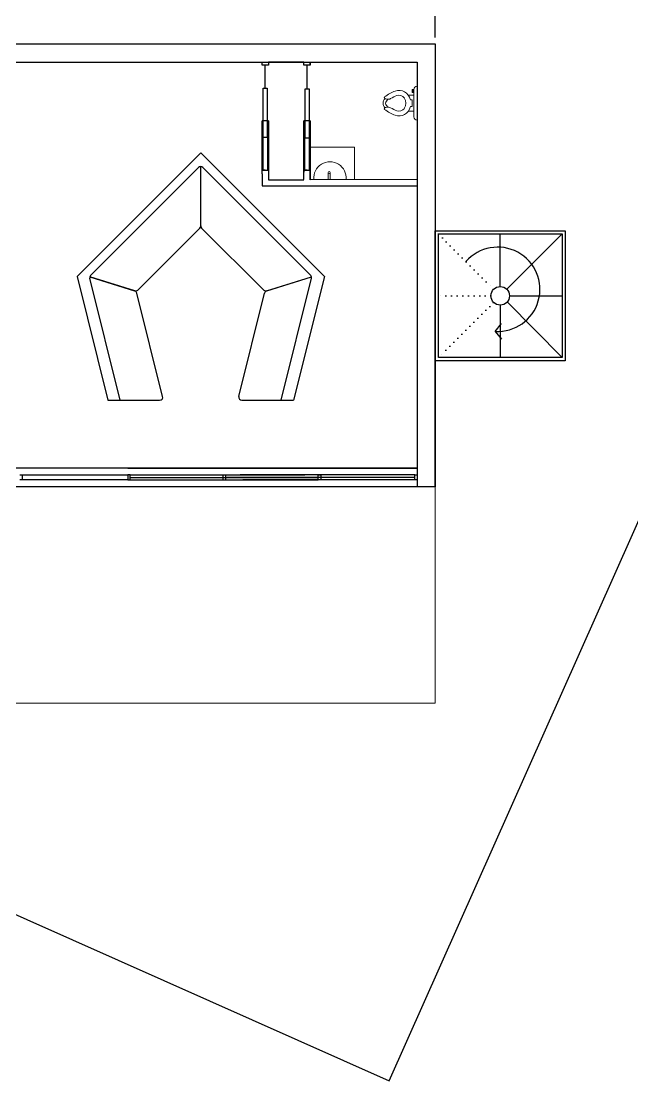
# Model space of a CAD drawing. Header units: inches. Extents: x -422522 to 22891, y -2973 to 414515.
# Drawn here: x 17679 to 18668, y 7134 to 8849 of the extents above; entities that cross this region are included whole.
import ezdxf

# ---------------------------------------------------------------- set-up
doc = ezdxf.new("R2010")
doc.units = ezdxf.units.IN
doc.header["$MEASUREMENT"] = 0
doc.linetypes.add('ACAD_ISO07W100', pattern=[3, 0, -3])
doc.layers.get('0').update_dxf_attribs({"lineweight": 25})
doc.layers.add('ARREDAMENTO', color=8, linetype='Continuous', lineweight=18)
doc.styles.add('ARCH', font='txt')
doc.styles.get("Standard").update_dxf_attribs({"font": 'Arial.ttf'})
doc.dimstyles.get("Standard").update_dxf_attribs({"dimtxt": 15, "dimasz": 10, "dimexe": 10, "dimexo": 10, "dimgap": 5, "dimtad": 2, "dimtih": 1, "dimtoh": 1, "dimdec": 0, "dimzin": 0, "dimdsep": 46, "dimtxsty": 'Standard', "dimblk": 'OBLIQUE', "dimblk1": 'OBLIQUE', "dimblk2": 'OBLIQUE', "dimcen": 0.09, "dimdle": 10, "dimadec": 0, "dimazin": 0, "dimtfac": 1, "dimtdec": 0, "dimtofl": 0, "dimtmove": 0, "dimatfit": 3, "dimldrblk": 'OBLIQUE', "dimfxl": 1, "dimtolj": 1, "dimtzin": 0, "dimarcsym": 0})

# ---------------------------------------------------------------- blocks, each defined once
blk = doc.blocks.new('15PTOI06')
for p, q in [((8, 8.5), (8, -8.5)), ((11.5, 5), (8, 5)), ((9, 2), (9.765178, 2)), ((9, -2), (9, 2)), ((23.431562, 2.5), (24.727861, 2.5)), ((24.931034, 1.327586), (24.062054, 2.5)), ((11.5, -5), (8, -5)), ((9, -6.5), (8.5, -6.5)), ((8.5, -6.5), (8.5, -8)), ((9.765178, -2), (9, -2)), ((9, -8.5), (9, -6.5)), ((23.431562, -2.5), (24.690476, -2.5)), ((24.931034, -1.327586), (24.062054, -2.5)), ((8.5, -8), (8, -8)), ((8, -8.5), (9, -8.5))]:
    blk.add_line(p, q)
for centre, radius, start, end in [((6, 8.5), 2, 0, 90), ((17.25, 0.65), 7.210062, 71.816347, 166.116636), ((12, -13.75), 22.534695, 51.265418, 70.559965), ((9.765178, 2.5), 0.5, 270, 346.116636), ((19.118098, 0), 6.118098, 147.797266, 212.202734), ((17.25, 0.65), 4.210062, 71.816347, 142.891702), ((12, -13.75), 19.534695, 57.937508, 70.559965), ((23.431562, 4.5), 2, 237.937508, 270), ((24.727861, 4.5), 2, 270, 314.939898), ((23.666667, 0), 1.833333, 313.602819, 46.397181), ((23.166667, 0), 3.833333, 313.602819, 46.397181), ((25.787408, 3.438228), 0.5, 314.939898, 51.265418), ((9.765178, -2.5), 0.5, 13.883364, 90), ((17.25, -0.65), 7.210062, 193.883364, 288.183653), ((17.25, -0.65), 4.210062, 217.108298, 288.183653), ((12, 13.75), 19.534695, 289.440035, 302.062492), ((12, 13.75), 22.534695, 289.440035, 308.665009), ((23.431562, -4.5), 2, 90, 122.062492), ((24.690476, -4.5), 2, 44.162471, 90), ((25.766527, -3.454957), 0.5, 308.665009, 44.162471), ((6, -8.5), 2, 270, 0)]:
    blk.add_arc(centre, radius, start, end)
at = {"style": 'ARCH'}
for tag, p, flags in [('ITEM', (0, -19.5), 3), ('ROOM_NUMBER', (0, -28.5), 1)]:
    blk.add_attdef(tag, p, '', height=6, dxfattribs=dict(at, flags=flags))
blk = doc.blocks.new('_Oblique')
at = {"color": 0, "linetype": 'ByBlock', "lineweight": -2}
blk.add_line((-0.5, -0.5), (0.5, 0.5), dxfattribs=at)
blk = doc.blocks.new('*D49')
at = {"color": 0, "lineweight": -2, "transparency": 16777216}
for p, q in [((17662.4, 8822.2), (17662.4, 8885.3)), ((18348.9, 8822.1), (18348.9, 8885.3)), ((17652.4, 8875.3), (18358.9, 8875.3))]:
    blk.add_line(p, q, dxfattribs=at)
at = {"layer": 'Defpoints', "color": 0, "transparency": 16777216}
for p in [(18348.9, 8875.3), (17662.4, 8812.2), (18348.9, 8812.1)]:
    blk.add_point(p, dxfattribs=at)
at = {"color": 0, "lineweight": -2, "transparency": 16777216, "xscale": 10, "yscale": 10, "zscale": 10, "rotation": 180}
blk.add_blockref('_Oblique', (17662.4, 8875.3), dxfattribs=at)
at = {"color": 0, "lineweight": -2, "transparency": 16777216, "xscale": 10, "yscale": 10, "zscale": 10}
blk.add_blockref('_Oblique', (18348.9, 8875.3), dxfattribs=at)
at = {"color": 0, "transparency": 16777216, "insert": (18005.6, 8887.9), "char_height": 15, "attachment_point": 5}
blk.add_mtext('\\A1;686', dxfattribs=at)

msp = doc.modelspace()

# ---------------------------------------------------------------- linework, layer by layer
for p, q in [((18069, 8777.4), (18069, 8782.3)), ((18069, 8782.2), (18136.6, 8782.2)), ((18079, 8777.4), (18069, 8777.4)), ((18073.8, 8740), (18074, 8777.4)), ((18136.6, 8782.2), (18079, 8782.2)), ((18079, 8782.2), (18079, 8777.4)), ((18129.4, 8782.3), (18319.6, 8782.3)), ((18146.6, 8777.5), (18136.6, 8777.5)), ((18141.5, 8739.3), (18141.5, 8777.5)), ((18146.6, 8782.3), (18146.6, 8777.5)), ((18146.6, 8782.3), (18146.6, 8777.5)), ((18146.6, 8777.5), (18146.6, 8782.3)), ((18146.6, 8782.3), (18319.6, 8782.3)), ((18079, 8687.4), (18069, 8687.4)), ((18069, 8601.8), (18069, 8687.4)), ((18078, 8687.4), (18070, 8687.4)), ((18070, 8687.4), (18070, 8607.4)), ((18078, 8607.4), (18078, 8687.4)), ((18079, 8687.4), (18079, 8592)), ((18136.6, 8687.5), (18136.6, 8662.3)), ((18146.6, 8687.5), (18136.6, 8687.5)), ((18136.6, 8684.4), (18136.6, 8604.4)), ((18145.6, 8687.5), (18137.6, 8687.5)), ((18137.6, 8687.5), (18137.6, 8607.5)), ((18145.6, 8607.5), (18145.6, 8687.5)), ((18146.6, 8687.5), (18146.6, 8684.4)), ((18146.6, 8687.5), (18146.6, 8592)), ((18146.6, 8592), (18146.6, 8687.5)), ((18146.6, 8662.3), (18146.6, 8672.3)), ((18146.6, 8654.5), (18146.6, 8602.1)), ((17769.6, 8435.4), (17969.6, 8635.4)), ((17969.6, 8635.4), (18169.6, 8435.4)), ((17791.6, 8437.4), (17966, 8611.8)), ((17969.6, 8517.4), (17969.6, 8613.3)), ((17969.6, 8517.4), (17969.6, 8613.3)), ((18147.6, 8437.4), (17973.1, 8611.8)), ((18074, 8607.4), (18070, 8607.4)), ((18070, 8607.4), (18078, 8607.4)), ((18141.6, 8607.5), (18137.6, 8607.5)), ((18137.6, 8607.5), (18145.6, 8607.5)), ((18069, 8601.8), (18069, 8582.2)), ((18079, 8592), (18136.6, 8592)), ((18069, 8582.2), (18319.6, 8582.2)), ((17867.7, 8413.5), (17968.1, 8513.9)), ((18071.4, 8413.5), (17971, 8513.9)), ((18353.9, 8504.3), (18553.9, 8504.3)), ((18353.9, 8304.3), (18353.9, 8504.3)), ((18453.9, 8419.3), (18453.9, 8504.3)), ((18464.5, 8414.9), (18553.9, 8504.3)), ((18553.9, 8504.3), (18553.9, 8304.3)), ((17769.6, 8435.4), (17819.6, 8235.4)), ((17790.3, 8435.1), (17862.7, 8412.3)), ((17862.9, 8412.2), (17790.3, 8435.1)), ((18076.2, 8412.2), (18148.9, 8435.1)), ((18076.5, 8412.3), (18148.9, 8435.1)), ((18169.6, 8435.4), (18119.6, 8235.4)), ((17839.6, 8235.4), (17790.2, 8432.6)), ((18099.6, 8235.4), (18148.9, 8432.6)), ((17908, 8241.6), (17866.2, 8408.6)), ((18031.1, 8241.6), (18072.9, 8408.6)), ((18468.9, 8404.3), (18553.9, 8404.3)), ((18453.9, 8389.3), (18453.9, 8304.3)), ((18465, 8394.3), (18553.9, 8304.3)), ((18446, 8346.8), (18456.2, 8359.5)), ((18446, 8346.8), (18456.2, 8334.1)), ((18553.9, 8304.3), (18353.9, 8304.3)), ((17819.6, 8235.4), (17839.6, 8235.4)), ((17839.6, 8235.4), (17903.2, 8235.4)), ((18036, 8235.4), (18099.6, 8235.4)), ((18099.6, 8235.4), (18119.6, 8235.4)), ((17851.7, 8125.5), (18319.6, 8125.5)), ((18319.6, 8125.5), (18319.6, 8095.4)), ((17677.3, 8114.6), (17681.3, 8114.6)), ((17681.3, 8106.6), (17681.3, 8114.6)), ((17681.3, 8114.6), (17851.7, 8114.5)), ((17855.7, 8114.5), (17851.7, 8114.5)), ((17851.7, 8114.5), (17851.7, 8106.5)), ((17855.7, 8110.5), (17855.7, 8114.5)), ((17855.7, 8114.5), (18138, 8114.5)), ((17855.7, 8106.5), (17855.7, 8110.5)), ((17855.7, 8110.5), (18159.3, 8110.5)), ((17855.7, 8110.5), (17855.7, 8110.3)), ((17855.7, 8110.3), (18157.7, 8110.3)), ((18005.7, 8106.5), (18005.7, 8114.5)), ((18005.7, 8114.5), (18009.7, 8114.5)), ((18009.7, 8114.5), (18009.7, 8106.5)), ((18315.6, 8110.5), (18011.9, 8110.5)), ((18315.6, 8110.3), (18013.6, 8110.3)), ((18315.6, 8114.5), (18033.3, 8114.5)), ((18159.7, 8106.5), (18159.7, 8114.5)), ((18159.7, 8114.5), (18163.7, 8114.5)), ((18163.7, 8114.5), (18163.7, 8106.5)), ((18315.6, 8110.5), (18315.6, 8114.5)), ((18315.6, 8114.5), (18319.6, 8114.5)), ((18315.6, 8106.5), (18315.6, 8110.5)), ((18315.6, 8110.5), (18315.6, 8110.3)), ((17681.3, 8106.6), (17677.3, 8106.6)), ((17851.7, 8106.5), (17681.3, 8106.6)), ((17851.7, 8106.5), (17855.7, 8106.5)), ((17855.7, 8106.5), (18133.3, 8106.5)), ((17855.7, 8106.5), (18005.7, 8106.5)), ((18009.7, 8106.5), (18159.7, 8106.5)), ((18315.6, 8106.5), (18037.9, 8106.5)), ((18319.6, 8106.5), (18315.6, 8106.5))]:
    msp.add_line(p, q)
at = {"linetype": 'ACAD_ISO07W100', "ltscale": 3}
for p, q in [((18353.9, 8504.3), (18443.2, 8414.8)), ((18438.9, 8404.3), (18353.9, 8404.3)), ((18443.3, 8393.7), (18353.9, 8304.3))]:
    msp.add_line(p, q, dxfattribs=at)
at = {"color": 1}
msp.add_line((18348.9, 8095.4), (18348.9, 8299.3), dxfattribs=at)
for points in [[(16447, 7948), (18274.1, 7134.5), (19087.6, 8961.6), (17260.5, 9775.1)], [(18077, 8740), (18077, 8660.2), (18070.6, 8660.2), (18070.6, 8740)], [(18144.7, 8739.3), (18144.7, 8659.5), (18138.3, 8659.5), (18138.3, 8739.3)]]:
    msp.add_lwpolyline(points, close=True)
for points in [[(17542.4, 8812.1), (18348.9, 8812.1), (18348.9, 8095.4), (17042.4, 8095.4), (17042.4, 8812.1), (17452.4, 8812.1)], [(17542.4, 8782.3), (18319.6, 8782.3), (18319.6, 8125.5), (17073.1, 8125.5), (17073.1, 8782.3), (17452.4, 8782.3)], [(18136.6, 8782.2), (18319.6, 8782.3), (18319.6, 8592.2), (18146.6, 8592)], [(18136.6, 8777.5), (18136.6, 8782.2)], [(18136.6, 8592.2), (18136.6, 8687.5)], [(18348.9, 8504.3), (18348.9, 8509.3), (18558.9, 8509.3), (18558.9, 8299.3), (18348.9, 8299.3), (18348.9, 8504.3)]]:
    msp.add_lwpolyline(points)
msp.add_circle((18453.9, 8404.3), 15)
for centre, radius, start, end in [((17969.6, 8608.3), 5, 45, 135), ((17964.6, 8517.4), 5, 315, 0), ((17974.6, 8517.4), 5, 180, 225), ((18449.9, 8414.8), 68.2, 266.7012, 138.9865), ((17795.1, 8433.8), 5, 135, 194.0362), ((18144, 8433.8), 5, 345.9638, 45), ((17864.2, 8417), 5, 252.4744, 315), ((17861.4, 8407.4), 5, 14.0362, 72.4744), ((18075, 8417), 5, 225, 287.5256), ((18077.7, 8407.4), 5, 107.5256, 165.9638), ((17903.2, 8240.4), 5, 270, 14.0362), ((18036, 8240.4), 5, 165.9638, 270)]:
    msp.add_arc(centre, radius, start, end)
at = {"layer": 'ARREDAMENTO'}
for p, q in [((18146.6, 8644.8), (18218.4, 8644.8)), ((18218.4, 8644.8), (18218.4, 8592.2)), ((18175.6, 8603.9), (18175.6, 8592.5)), ((18178.9, 8603.9), (18178.9, 8592.5)), ((18348.9, 7745.4), (18348.9, 8095.4)), ((18348.9, 8065.4), (18348.9, 8085.4)), ((18348.9, 8045.4), (18348.9, 8065.4)), ((18348.9, 8025.4), (18348.9, 8045.4)), ((18348.9, 8005.4), (18348.9, 8025.4)), ((18348.9, 7985.4), (18348.9, 8005.4)), ((18348.9, 7965.4), (18348.9, 7985.4)), ((18348.9, 7945.4), (18348.9, 7965.4)), ((18348.9, 7925.4), (18348.9, 7945.4)), ((18348.9, 7905.4), (18348.9, 7925.4)), ((18348.9, 7885.4), (18348.9, 7905.4)), ((18348.9, 7865.4), (18348.9, 7885.4)), ((18348.9, 7845.4), (18348.9, 7865.4)), ((18348.9, 7825.4), (18348.9, 7845.4)), ((18348.9, 7805.4), (18348.9, 7825.4)), ((18348.9, 7785.4), (18348.9, 7805.4)), ((18348.9, 7765.4), (18348.9, 7785.4)), ((18348.9, 7745.4), (18348.9, 7765.4)), ((17042.4, 7745.4), (18348.9, 7745.4))]:
    msp.add_line(p, q, dxfattribs=at)
msp.add_circle((18177.3, 8603.9), 1.64, dxfattribs=at)
msp.add_arc((18178.6, 8594.9), 26.2, 354.8044, 185.1956, dxfattribs=at)

# ---------------------------------------------------------------- block references
at = {"layer": 'ARREDAMENTO', "xscale": 2.619047619047628, "yscale": 2.619047619047628, "zscale": 2.619047619047628, "rotation": 180}
msp.add_blockref('15PTOI06', (18335.3, 8715.9), dxfattribs=at)

# ---------------------------------------------------------------- dimensions: what is measured, and where the dimension line sits
at = {"color": 2}
dim = msp.add_linear_dim(base=(18348.864, 8875.3368), p1=(17662.3996, 8812.1916), p2=(18348.864, 8812.1291), dimstyle='Standard', dxfattribs=at)
dim.commit()
dim.dimension.update_dxf_attribs({"geometry": '*D49', "text_midpoint": (18005.6318, 8887.9392)})

doc.saveas('drawing.dxf')
